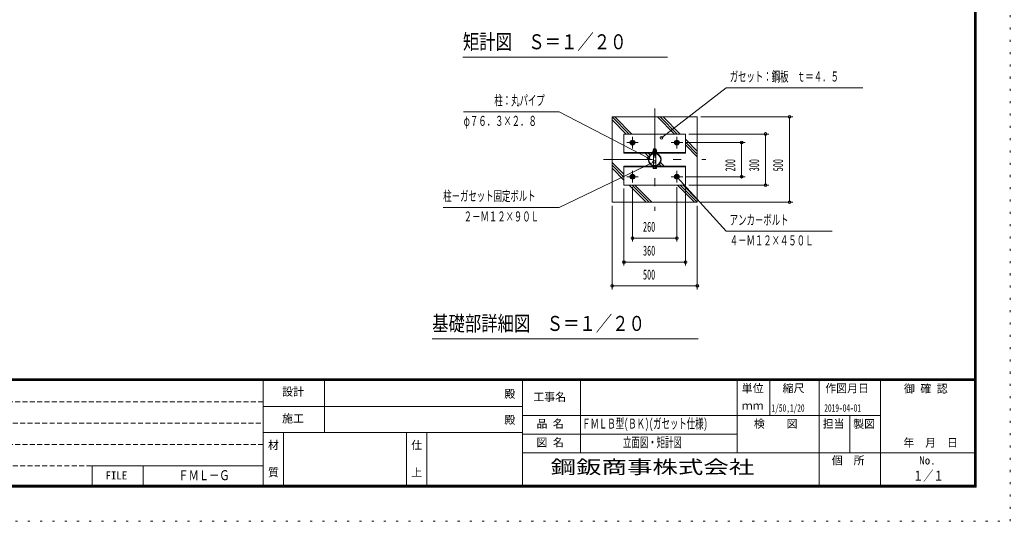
# Model space of a CAD drawing. Units: millimetres, scale not verified, with parts at other scales. Extents: x -23257 to 23268, y -10500 to 10500.
# Drawn here: x 8750 to 23268, y -10500 to -3158 of the extents above; entities that cross this region are included whole.
import ezdxf
from ezdxf.enums import TextEntityAlignment as Align

# ---------------------------------------------------------------- set-up
doc = ezdxf.new("R2010")
doc.units = ezdxf.units.MM
doc.header["$LTSCALE"] = 60
for name, pattern in [('DASHED1', [1.8, 1.2, -0.6]), ('USER1', [24, 12, -5, 2, -5]), ('USER2', [3, 0.5, -2.5])]:
    doc.linetypes.add(name, pattern=pattern)
doc.layers.add('0-1_2-5DIM', color=7, linetype='Continuous')
doc.layers.add('0-F_1TEXT', color=7, linetype='Continuous')
for name, color, linetype, lineweight in [('0-2_F-E_J_ADD', 5, 'USER2', 18), ('1-E__2-4_3THIN', 4, 'Continuous', 18), ('1-F__2-0_3BODL', 7, 'Continuous', 18), ('2-0__2-5_3DIM', 3, 'Continuous', 18), ('2-1__2-2_3CENTER', 3, 'USER1', 18), ('2-3__2-6_3HATCH', 2, 'Continuous', 18), ('2-4__F-F_4PAPAER', 5, 'Continuous', 18)]:
    doc.layers.add(name, color=color, linetype=linetype, lineweight=lineweight)
doc.styles.add('ＭＳ ゴシック', font='')
doc.styles.get('ＭＳ ゴシック').set_extended_font_data('MS Gothic')

msp = doc.modelspace()

# ---------------------------------------------------------------- linework, layer by layer
at = {"layer": '0-2_F-E_J_ADD'}
msp.add_lwpolyline([(-6432.19, 10500), (-6432.19, -10500), (23267.81, -10500), (23267.81, 10500)], close=True, dxfattribs=at)
at = {"layer": '1-E__2-4_3THIN'}
for p, q in [((18045.15, -5060.19), (18045.15, -5049.37)), ((18067.65, -5049.37), (18067.65, -5060.19))]:
    msp.add_line(p, q, dxfattribs=at)
for points in [[(18045.15, -5117.41), (18045.15, -5141.49), (18041.39, -5147.98)], [(18071.4, -5147.98), (18067.65, -5141.49), (18067.65, -5117.41)]]:
    msp.add_lwpolyline(points, dxfattribs=at)
for centre in [(17731.4, -4955.07), (18381.4, -4955.07), (17731.4, -5455.07), (18381.4, -5455.07)]:
    msp.add_circle(centre, 11.25, dxfattribs=at)
at = {"layer": '1-F__2-0_3BODL'}
for p, q in [((18031.86, -5085.19), (18031.86, -5062.45)), ((18041.39, -5053.12), (18041.39, -5060.19)), ((18044.13, -5062.45), (18044.13, -5085.19)), ((18068.67, -5085.19), (18068.67, -5062.45)), ((18506.4, -5098.44), (17606.39, -5098.44)), ((18026.4, -5092.69), (18026.4, -5098.44)), ((18041.39, -5292.16), (18041.39, -5117.98)), ((18041.39, -5141.49), (18071.4, -5141.49)), ((18056.4, -5085.19), (18048.9, -5092.69)), ((18056.4, -5092.69), (18063.9, -5085.19)), ((18071.4, -5117.98), (18071.4, -5292.16)), ((18083.27, -5092.69), (18083.27, -5085.19)), ((17606.39, -5311.69), (18506.4, -5311.69)), ((18026.4, -5317.44), (18026.4, -5311.69)), ((18044.13, -5335.18), (18044.13, -5317.44)), ((18068.67, -5317.44), (18068.67, -5335.18))]:
    msp.add_line(p, q, dxfattribs=at)
for points in [[(17431.4, -5830.07), (18681.39, -5830.07), (18681.39, -4580.07), (17431.4, -4580.07)], [(18506.4, -5109.69), (18506.4, -4830.07), (17606.39, -4830.07), (17606.39, -5109.69)], [(17719.13, -4976.32), (17743.67, -4976.32), (17755.93, -4955.07), (17743.67, -4933.82), (17719.13, -4933.82), (17706.86, -4955.07)], [(18369.13, -4976.32), (18393.66, -4976.32), (18405.93, -4955.07), (18393.66, -4933.82), (18369.13, -4933.82), (18356.86, -4955.07)], [(17606.39, -5580.07), (18506.4, -5580.07), (18506.4, -5300.44), (17606.39, -5300.44)], [(17719.13, -5476.32), (17706.86, -5455.07), (17719.13, -5433.82), (17743.67, -5433.82), (17755.93, -5455.07), (17743.67, -5476.32)], [(18369.13, -5433.82), (18356.86, -5455.07), (18369.13, -5476.32), (18393.66, -5476.32), (18405.93, -5455.07), (18393.66, -5433.82)]]:
    msp.add_lwpolyline(points, close=True, dxfattribs=at)
for points in [[(18031.86, -5062.45), (18035.77, -5060.19), (18077.02, -5060.19), (18080.93, -5062.45), (18080.93, -5085.19)], [(18071.4, -5060.19), (18071.4, -5053.12), (18041.39, -5053.12), (18046.4, -5048.12), (18066.39, -5048.12), (18071.4, -5053.12)], [(18026.4, -5092.69), (18086.4, -5092.69), (18086.4, -5098.44)], [(18083.27, -5085.19), (18029.52, -5085.19), (18029.52, -5092.69)], [(18026.4, -5317.44), (18086.4, -5317.44), (18086.4, -5311.69)], [(18077.02, -5337.44), (18035.77, -5337.44), (18031.86, -5335.18), (18031.86, -5317.44)], [(18080.93, -5317.44), (18080.93, -5335.18), (18077.02, -5337.44)]]:
    msp.add_lwpolyline(points, dxfattribs=at)
for centre, radius in [((17731.4, -4955.07), 35), ((17731.4, -4955.07), 26.88), ((17731.4, -4955.07), 20.62), ((18381.4, -4955.07), 35), ((18381.4, -4955.07), 26.88), ((18381.4, -4955.07), 20.62), ((17731.4, -4955.07), 15), ((18381.4, -4955.07), 15), ((18056.4, -5205.07), 95.38), ((18056.4, -5205.07), 88.38), ((17731.4, -5455.07), 35), ((17731.4, -5455.07), 26.88), ((17731.4, -5455.07), 20.62), ((17731.4, -5455.07), 15), ((18381.4, -5455.07), 35), ((18381.4, -5455.07), 26.88), ((18381.4, -5455.07), 20.62), ((18381.4, -5455.07), 15)]:
    msp.add_circle(centre, radius, dxfattribs=at)
for centre, radius, start, end in [((18037.99, -5069.65), 9.46, 49.5701, 90), ((18056.4, -5094.64), 34.45, 69.13593, 110.86406), ((18074.8, -5069.65), 9.46, 90, 130.42989), ((18037.99, -5327.98), 9.46, 270, 310.42989), ((18056.4, -5303), 34.45, 249.13593, 290.86406), ((18074.8, -5327.98), 9.46, 229.5701, 270)]:
    msp.add_arc(centre, radius, start, end, dxfattribs=at)
at = {"layer": '2-0__2-5_3DIM'}
for p, q in [((18243.9, -3705.07), (15243.9, -3705.07)), ((18155.17, -4887.73), (19106.4, -4155.07)), ((19106.39, -4155.07), (21106.39, -4155.07)), ((20081.4, -4580.07), (18731.4, -4580.07)), ((20031.4, -5830.07), (20031.4, -4580.07)), ((18556.4, -4830.07), (19731.39, -4830.07)), ((19681.4, -4830.07), (19681.4, -5580.07)), ((18516.76, -4955.07), (19381.4, -4955.07)), ((19331.4, -4955.07), (19331.4, -5455.07)), ((18386.19, -5460.26), (19106.4, -6255.07)), ((19381.4, -5455.07), (18516.76, -5455.07)), ((17606.39, -6755.07), (17606.39, -5630.07)), ((17731.4, -5606.68), (17731.4, -6405.07)), ((18381.4, -6405.07), (18381.4, -5606.68)), ((18506.4, -5630.07), (18506.4, -6755.07)), ((19731.39, -5580.07), (18556.4, -5580.07)), ((17431.4, -5880.07), (17431.4, -7105.07)), ((18681.39, -7105.07), (18681.39, -5880.07)), ((18731.4, -5830.07), (20081.4, -5830.07)), ((17731.4, -6355.07), (18381.4, -6355.07)), ((19106.4, -6255.07), (20656.4, -6255.07)), ((18506.4, -6705.07), (17606.39, -6705.07)), ((17431.4, -7055.07), (18681.39, -7055.07)), ((14793.9, -7830.07), (18693.9, -7830.07))]:
    msp.add_line(p, q, dxfattribs=at)
for points in [[(15256.4, -4505.07), (16656.39, -4505.07), (17966.85, -5184.85)], [(18048.36, -5235.59), (16656.39, -5905.07), (14956.4, -5905.07)]]:
    msp.add_lwpolyline(points, dxfattribs=at)
for centre in [(20031.4, -4580.07), (18155.17, -4887.73), (19331.4, -4955.07), (19681.4, -4830.07), (17966.85, -5184.85), (18048.36, -5235.59), (18386.19, -5460.26), (19331.4, -5455.07), (19681.4, -5580.07), (20031.4, -5830.07), (17731.4, -6355.07), (18381.4, -6355.07), (17606.39, -6705.07), (18506.4, -6705.07), (17431.4, -7055.07), (18681.39, -7055.07)]:
    msp.add_circle(centre, 20, dxfattribs=at)
at = {"layer": '2-1__2-2_3CENTER'}
for p, q in [((18056.4, -4455.07), (18056.4, -5955.07)), ((17731.4, -5040.43), (17731.4, -4869.71)), ((18381.4, -4869.71), (18381.4, -5040.43)), ((17816.76, -4955.07), (17646.03, -4955.07)), ((18466.76, -4955.07), (18296.04, -4955.07)), ((17306.39, -5205.07), (18806.39, -5205.07)), ((17731.4, -5540.43), (17731.4, -5369.71)), ((18381.4, -5540.43), (18381.4, -5369.71)), ((17646.03, -5455.07), (17816.76, -5455.07)), ((18466.76, -5455.07), (18296.04, -5455.07))]:
    msp.add_line(p, q, dxfattribs=at)
at = {"layer": '2-3__2-6_3HATCH'}
for p, q in [((17431.4, -4580.07), (17681.39, -4830.07)), ((17638.97, -4830.07), (17431.4, -4622.5)), ((17723.82, -4830.07), (17473.82, -4580.07)), ((18096.08, -4580.07), (18346.08, -4830.07)), ((18388.5, -4830.07), (18138.5, -4580.07)), ((18180.93, -4580.07), (18430.93, -4830.07)), ((18506.4, -4905.54), (18681.39, -5080.54)), ((18681.39, -5122.96), (18506.4, -4947.96)), ((18506.4, -4990.39), (18681.39, -5165.39)), ((17918.59, -5109.69), (17971.17, -5162.27)), ((17988.96, -5137.63), (17961.02, -5109.69)), ((18003.45, -5109.69), (18013.59, -5119.84)), ((17606.39, -5419.75), (17431.4, -5244.75)), ((17431.4, -5287.17), (17606.39, -5462.18)), ((17606.39, -5504.6), (17431.4, -5329.6)), ((18099.2, -5290.3), (18109.34, -5300.44)), ((18151.77, -5300.44), (18123.84, -5272.51)), ((18141.63, -5247.87), (18194.2, -5300.44)), ((17931.86, -5830.07), (17681.86, -5580.07)), ((17724.29, -5580.07), (17974.29, -5830.07)), ((18016.72, -5830.07), (17766.71, -5580.07)), ((18388.97, -5580.07), (18638.97, -5830.07)), ((18681.39, -5830.07), (18431.39, -5580.07)), ((18473.82, -5580.07), (18681.39, -5787.64))]:
    msp.add_line(p, q, dxfattribs=at)
at = {"layer": '2-4__F-F_4PAPAER'}
for p, q in [((22742.81, -8415), (-5907.19, -8415)), ((-5907.19, -8417.5), (22742.81, -8417.5)), ((22742.81, -8420), (-5907.19, -8420)), ((-5907.19, -8422.5), (22742.81, -8422.5)), ((22742.81, -8425), (-5907.19, -8425)), ((-5907.19, -8427.5), (22742.81, -8427.5)), ((22742.81, -8430), (-5907.19, -8430)), ((-5907.19, -8432.5), (22742.81, -8432.5)), ((22742.81, -8435), (-5907.19, -8435)), ((-5907.19, -8437.5), (22742.81, -8437.5)), ((22742.81, -8440), (-5907.19, -8440)), ((12317.81, -10000), (12317.81, -8440)), ((13217.81, -9200), (13217.81, -8440)), ((16117.81, -10000), (16117.81, -8440)), ((16967.81, -8440), (16967.81, -9500)), ((19267.81, -9500), (19267.81, -8440)), ((19742.81, -8440), (19742.81, -8950)), ((20467.81, -10000), (20467.81, -8440)), ((21367.81, -10000), (21367.81, -8440)), ((12317.81, -8820), (16117.81, -8820)), ((16117.81, -8950), (21367.81, -8950)), ((20917.81, -8950), (20917.81, -9500)), ((16117.81, -9200), (12317.81, -9200)), ((12617.81, -9200), (12617.81, -10000)), ((14417.81, -9200), (14417.81, -10000)), ((14717.81, -10000), (14717.81, -9200)), ((19267.81, -9225), (16117.81, -9225)), ((16117.81, -9500), (22767.81, -9500)), ((9809.81, -9688), (12317.81, -9688)), ((9809.81, -9688), (9809.81, -10000)), ((10559.81, -10000), (10559.81, -9688))]:
    msp.add_line(p, q, dxfattribs=at)
at = {"layer": '2-4__F-F_4PAPAER', "color": 6, "linetype": 'DASHED1'}
for p, q in [((12317.81, -8752), (-5932.19, -8752)), ((-5932.19, -9064), (12317.81, -9064)), ((12317.81, -9376), (-5932.19, -9376)), ((-5932.19, -9688), (9809.81, -9688))]:
    msp.add_line(p, q, dxfattribs=at)
at = {"layer": '2-4__F-F_4PAPAER'}
for points in [[(22767.81, -10000), (-5932.19, -10000), (-5932.19, 10100), (22767.81, 10100)], [(22765.31, -9997.5), (-5929.69, -9997.5), (-5929.69, 10097.5), (22765.31, 10097.5)], [(22762.81, -9995), (22762.81, 10095), (-5927.19, 10095), (-5927.19, -9995)], [(22760.31, -9992.5), (-5924.69, -9992.5), (-5924.69, 10092.5), (22760.31, 10092.5)], [(22757.81, -9990), (22757.81, 10090), (-5922.19, 10090), (-5922.19, -9990)], [(22755.31, -9987.5), (-5919.69, -9987.5), (-5919.69, 10087.5), (22755.31, 10087.5)], [(22752.81, -9985), (22752.81, 10085), (-5917.19, 10085), (-5917.19, -9985)], [(22750.31, -9982.5), (-5914.69, -9982.5), (-5914.69, 10082.5), (22750.31, 10082.5)], [(22747.81, -9980), (22747.81, 10080), (-5912.19, 10080), (-5912.19, -9980)], [(22745.31, -9977.5), (-5909.69, -9977.5), (-5909.69, 10077.5), (22745.31, 10077.5)], [(22742.81, -9975), (-5907.19, -9975), (-5907.19, 10075), (22742.81, 10075)]]:
    msp.add_lwpolyline(points, close=True, dxfattribs=at)

# ---------------------------------------------------------------- texts
at = {"layer": '0-1_2-5DIM', "style": 'ＭＳ ゴシック', "width": 1.4}
msp.add_text('鋼鈑商事株式会社', height=195.4, dxfattribs=at).set_placement((16531.02, -9863.48), align=Align.BOTTOM_LEFT)
at = {"layer": '0-F_1TEXT', "style": 'ＭＳ ゴシック'}
for s, height, width, p in [('1/50,1/20', 110, 0.6, (19768.99, -8930.02)), ('2019-04-01', 110, 0.6, (20542.81, -8930.02)), ('ＦＭＬＢ型(ＢＫ)(ガセット仕様)', 146.6, 0.6, (16992.81, -9187.5)), ('立面図・矩計図', 146.6, 0.6, (17592.81, -9462.5)), ('ＦＭＬ－Ｇ', 146.6, 0.75, (11074.4, -9944)), ('１／１', 146.6, 0.75, (21842.81, -9952.26))]:
    msp.add_text(s, height=height, dxfattribs=dict(at, width=width)).set_placement(p, align=Align.BOTTOM_LEFT)
at = {"layer": '2-0__2-5_3DIM', "color": 7, "style": 'ＭＳ ゴシック'}
for s, height, width, p in [('矩計図\u3000Ｓ＝１／２０', 219.9, 0.8, (15243.9, -3655.07)), ('ガセット：鋼板\u3000ｔ＝４．５', 146.6, 0.6, (19156.39, -4105.07)), ('柱：丸パイプ', 146.6, 0.6, (15706.4, -4455.07)), ('φ７６．３×２．８', 146.6, 0.6, (15256.4, -4755.07)), ('柱－ガセット固定ボルト', 146.6, 0.6, (14956.4, -5855.07)), ('２－Ｍ１２×９０Ｌ', 146.6, 0.6, (15256.4, -6155.07)), ('アンカ－ボルト', 146.6, 0.6, (19156.4, -6205.07)), ('260', 146.6, 0.6, (17885.15, -6305.07)), ('４－Ｍ１２×４５０Ｌ', 146.6, 0.6, (19156.4, -6505.07)), ('360', 146.6, 0.6, (17885.15, -6655.07)), ('500', 146.6, 0.6, (17885.14, -7005.07)), ('基礎部詳細図\u3000Ｓ＝１／２０', 219.9, 0.8, (14793.9, -7780.07))]:
    msp.add_text(s, height=height, dxfattribs=dict(at, width=width)).set_placement(p, align=Align.BOTTOM_LEFT)
at = {"layer": '2-0__2-5_3DIM', "color": 7, "style": 'ＭＳ ゴシック', "width": 0.6}
for s, p in [('200', (19281.4, -5376.32)), ('300', (19631.39, -5376.32)), ('500', (19981.39, -5376.32))]:
    msp.add_text(s, height=146.6, rotation=90, dxfattribs=at).set_placement(p, align=Align.BOTTOM_LEFT)
at = {"layer": '2-4__F-F_4PAPAER', "color": 7, "style": 'ＭＳ ゴシック'}
for s, p in [('設計', (12595.31, -8698.04)), ('単位', (19332.81, -8647.5)), ('縮尺', (19932.81, -8647.5)), ('作図月日', (20556.71, -8648.52)), ('御 確 認', (21710.56, -8654.43)), ('殿', (15852.81, -8730)), ('工事名', (16277.81, -8775)), ('ｍｍ', (19332.81, -8902.5)), ('施工', (12595.31, -9090)), ('殿', (15852.81, -9110)), ('品 名', (16324.06, -9167.5)), ('検\u3000\u3000図', (19510.31, -9167.5)), ('担当', (20520.31, -9167.5)), ('製図', (20966.29, -9169.96)), ('図 名', (16324.06, -9442.5)), ('\u3000年\u3000月\u3000日', (21541.55, -9444.43)), ('材', (12387.81, -9480)), ('仕', (14487.81, -9480)), ('個  所', (20652.81, -9705)), ('No.', (21935.31, -9705)), ('質', (12387.81, -9880)), ('上', (14487.81, -9880)), ('FILE', (10006.06, -9924))]:
    msp.add_text(s, height=117.3, dxfattribs=at).set_placement(p, align=Align.BOTTOM_LEFT)

doc.saveas('drawing.dxf')
